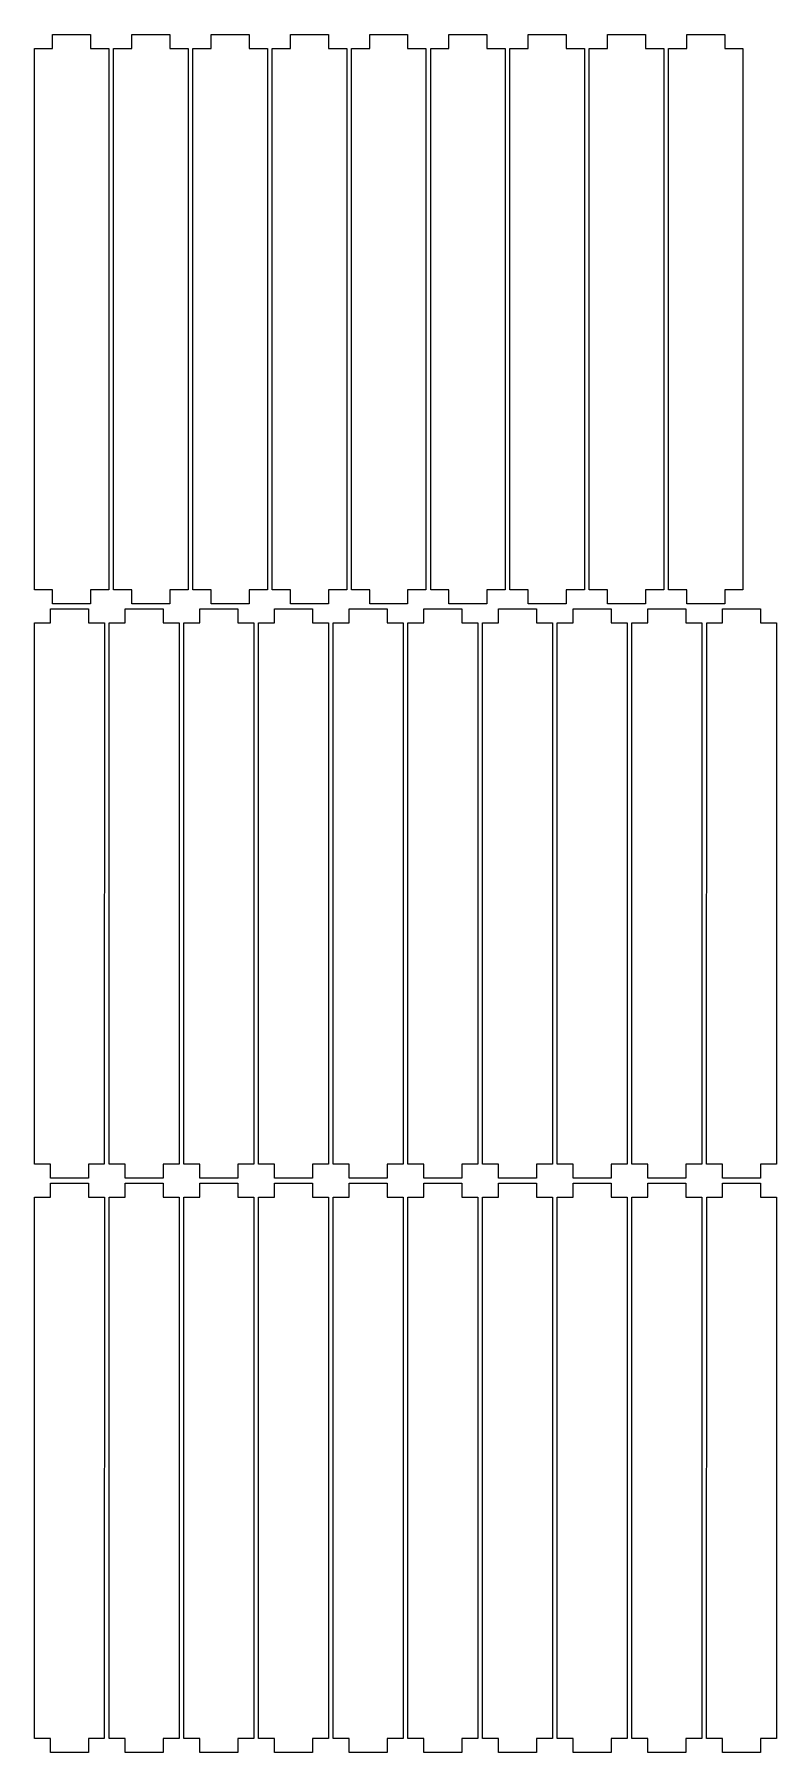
# Model space of a CAD drawing. Header units: millimetres. Extents: x -215 to 215, y -181 to 181.
# Drawn here: x 58.3 to 214.6, y -181.2 to 180.8 of the extents above; entities that cross this region are included whole.
import ezdxf

# ---------------------------------------------------------------- set-up
doc = ezdxf.new("R2010")
doc.units = ezdxf.units.MM
doc.header["$MEASUREMENT"] = 0
doc.layers.add('Camada 1', color=7, linetype='Continuous')

msp = doc.modelspace()

# ---------------------------------------------------------------- linework, layer by layer
at = {"layer": 'Camada 1', "color": 250, "lineweight": 20}
for points in [[(73.9837, 63.7963), (73.9837, 63.7963), (73.984, 177.7963), (73.984, 177.7963), (73.984, 177.7963), (73.984, 177.7963), (70.139, 177.7963), (70.139, 177.7963), (70.139, 177.7963), (70.139, 177.7963), (70.139, 180.7963), (70.139, 180.7963), (70.139, 180.7963), (70.139, 180.7963), (62.139, 180.7964), (62.139, 180.7964), (62.139, 180.7964), (62.139, 180.7964), (62.1389, 177.7963), (62.1389, 177.7963), (62.1389, 177.7963), (62.1389, 177.7963), (58.294, 177.7964), (58.294, 177.7964), (58.294, 177.7964), (58.294, 177.7964), (58.2937, 63.7963), (58.2937, 63.7963), (58.2937, 63.7963), (58.2937, 63.7963), (62.1387, 63.7964), (62.1387, 63.7964), (62.1387, 63.7964), (62.1387, 63.7964), (62.1387, 60.7964), (62.1387, 60.7964), (62.1387, 60.7964), (62.1387, 60.7964), (70.1387, 60.7963), (70.1387, 60.7963), (70.1387, 60.7963), (70.1387, 60.7963), (70.1388, 63.7964), (70.1388, 63.7964), (70.1388, 63.7964), (70.1388, 63.7964), (73.9837, 63.7963), (73.9837, 63.7963)], [(90.6737, 63.7963), (90.6737, 63.7963), (90.674, 177.7963), (90.674, 177.7963), (90.674, 177.7963), (90.674, 177.7963), (86.829, 177.7963), (86.829, 177.7963), (86.829, 177.7963), (86.829, 177.7963), (86.829, 180.7963), (86.829, 180.7963), (86.829, 180.7963), (86.829, 180.7963), (78.829, 180.7964), (78.829, 180.7964), (78.829, 180.7964), (78.829, 180.7964), (78.8289, 177.7963), (78.8289, 177.7963), (78.8289, 177.7963), (78.8289, 177.7963), (74.984, 177.7964), (74.984, 177.7964), (74.984, 177.7964), (74.984, 177.7964), (74.9837, 63.7963), (74.9837, 63.7963), (74.9837, 63.7963), (74.9837, 63.7963), (78.8287, 63.7964), (78.8287, 63.7964), (78.8287, 63.7964), (78.8287, 63.7964), (78.8287, 60.7964), (78.8287, 60.7964), (78.8287, 60.7964), (78.8287, 60.7964), (86.8287, 60.7963), (86.8287, 60.7963), (86.8287, 60.7963), (86.8287, 60.7963), (86.8288, 63.7964), (86.8288, 63.7964), (86.8288, 63.7964), (86.8288, 63.7964), (90.6737, 63.7963), (90.6737, 63.7963)], [(107.3637, 63.7963), (107.3637, 63.7963), (107.364, 177.7963), (107.364, 177.7963), (107.364, 177.7963), (107.364, 177.7963), (103.519, 177.7963), (103.519, 177.7963), (103.519, 177.7963), (103.519, 177.7963), (103.519, 180.7963), (103.519, 180.7963), (103.519, 180.7963), (103.519, 180.7963), (95.519, 180.7964), (95.519, 180.7964), (95.519, 180.7964), (95.519, 180.7964), (95.5189, 177.7963), (95.5189, 177.7963), (95.5189, 177.7963), (95.5189, 177.7963), (91.674, 177.7964), (91.674, 177.7964), (91.674, 177.7964), (91.674, 177.7964), (91.6737, 63.7963), (91.6737, 63.7963), (91.6737, 63.7963), (91.6737, 63.7963), (95.5187, 63.7964), (95.5187, 63.7964), (95.5187, 63.7964), (95.5187, 63.7964), (95.5187, 60.7964), (95.5187, 60.7964), (95.5187, 60.7964), (95.5187, 60.7964), (103.5187, 60.7963), (103.5187, 60.7963), (103.5187, 60.7963), (103.5187, 60.7963), (103.5188, 63.7964), (103.5188, 63.7964), (103.5188, 63.7964), (103.5188, 63.7964), (107.3637, 63.7963), (107.3637, 63.7963)], [(124.0537, 63.7963), (124.0537, 63.7963), (124.054, 177.7963), (124.054, 177.7963), (124.054, 177.7963), (124.054, 177.7963), (120.209, 177.7963), (120.209, 177.7963), (120.209, 177.7963), (120.209, 177.7963), (120.209, 180.7963), (120.209, 180.7963), (120.209, 180.7963), (120.209, 180.7963), (112.209, 180.7964), (112.209, 180.7964), (112.209, 180.7964), (112.209, 180.7964), (112.2089, 177.7963), (112.2089, 177.7963), (112.2089, 177.7963), (112.2089, 177.7963), (108.364, 177.7964), (108.364, 177.7964), (108.364, 177.7964), (108.364, 177.7964), (108.3637, 63.7963), (108.3637, 63.7963), (108.3637, 63.7963), (108.3637, 63.7963), (112.2087, 63.7964), (112.2087, 63.7964), (112.2087, 63.7964), (112.2087, 63.7964), (112.2087, 60.7964), (112.2087, 60.7964), (112.2087, 60.7964), (112.2087, 60.7964), (120.2087, 60.7963), (120.2087, 60.7963), (120.2087, 60.7963), (120.2087, 60.7963), (120.2088, 63.7964), (120.2088, 63.7964), (120.2088, 63.7964), (120.2088, 63.7964), (124.0537, 63.7963), (124.0537, 63.7963)], [(140.7437, 63.7963), (140.7437, 63.7963), (140.744, 177.7963), (140.744, 177.7963), (140.744, 177.7963), (140.744, 177.7963), (136.899, 177.7963), (136.899, 177.7963), (136.899, 177.7963), (136.899, 177.7963), (136.899, 180.7963), (136.899, 180.7963), (136.899, 180.7963), (136.899, 180.7963), (128.899, 180.7964), (128.899, 180.7964), (128.899, 180.7964), (128.899, 180.7964), (128.8989, 177.7963), (128.8989, 177.7963), (128.8989, 177.7963), (128.8989, 177.7963), (125.054, 177.7964), (125.054, 177.7964), (125.054, 177.7964), (125.054, 177.7964), (125.0537, 63.7963), (125.0537, 63.7963), (125.0537, 63.7963), (125.0537, 63.7963), (128.8987, 63.7964), (128.8987, 63.7964), (128.8987, 63.7964), (128.8987, 63.7964), (128.8987, 60.7964), (128.8987, 60.7964), (128.8987, 60.7964), (128.8987, 60.7964), (136.8987, 60.7963), (136.8987, 60.7963), (136.8987, 60.7963), (136.8987, 60.7963), (136.8988, 63.7964), (136.8988, 63.7964), (136.8988, 63.7964), (136.8988, 63.7964), (140.7437, 63.7963), (140.7437, 63.7963)], [(157.4337, 63.7963), (157.4337, 63.7963), (157.434, 177.7963), (157.434, 177.7963), (157.434, 177.7963), (157.434, 177.7963), (153.589, 177.7963), (153.589, 177.7963), (153.589, 177.7963), (153.589, 177.7963), (153.589, 180.7963), (153.589, 180.7963), (153.589, 180.7963), (153.589, 180.7963), (145.589, 180.7964), (145.589, 180.7964), (145.589, 180.7964), (145.589, 180.7964), (145.5889, 177.7963), (145.5889, 177.7963), (145.5889, 177.7963), (145.5889, 177.7963), (141.744, 177.7964), (141.744, 177.7964), (141.744, 177.7964), (141.744, 177.7964), (141.7437, 63.7963), (141.7437, 63.7963), (141.7437, 63.7963), (141.7437, 63.7963), (145.5887, 63.7964), (145.5887, 63.7964), (145.5887, 63.7964), (145.5887, 63.7964), (145.5887, 60.7964), (145.5887, 60.7964), (145.5887, 60.7964), (145.5887, 60.7964), (153.5887, 60.7963), (153.5887, 60.7963), (153.5887, 60.7963), (153.5887, 60.7963), (153.5888, 63.7964), (153.5888, 63.7964), (153.5888, 63.7964), (153.5888, 63.7964), (157.4337, 63.7963), (157.4337, 63.7963)], [(174.1237, 63.7963), (174.1237, 63.7963), (174.124, 177.7963), (174.124, 177.7963), (174.124, 177.7963), (174.124, 177.7963), (170.279, 177.7963), (170.279, 177.7963), (170.279, 177.7963), (170.279, 177.7963), (170.279, 180.7963), (170.279, 180.7963), (170.279, 180.7963), (170.279, 180.7963), (162.279, 180.7964), (162.279, 180.7964), (162.279, 180.7964), (162.279, 180.7964), (162.2789, 177.7963), (162.2789, 177.7963), (162.2789, 177.7963), (162.2789, 177.7963), (158.434, 177.7964), (158.434, 177.7964), (158.434, 177.7964), (158.434, 177.7964), (158.4337, 63.7963), (158.4337, 63.7963), (158.4337, 63.7963), (158.4337, 63.7963), (162.2787, 63.7964), (162.2787, 63.7964), (162.2787, 63.7964), (162.2787, 63.7964), (162.2787, 60.7964), (162.2787, 60.7964), (162.2787, 60.7964), (162.2787, 60.7964), (170.2787, 60.7963), (170.2787, 60.7963), (170.2787, 60.7963), (170.2787, 60.7963), (170.2788, 63.7964), (170.2788, 63.7964), (170.2788, 63.7964), (170.2788, 63.7964), (174.1237, 63.7963), (174.1237, 63.7963)], [(190.8137, 63.7963), (190.8137, 63.7963), (190.814, 177.7963), (190.814, 177.7963), (190.814, 177.7963), (190.814, 177.7963), (186.969, 177.7963), (186.969, 177.7963), (186.969, 177.7963), (186.969, 177.7963), (186.969, 180.7963), (186.969, 180.7963), (186.969, 180.7963), (186.969, 180.7963), (178.969, 180.7964), (178.969, 180.7964), (178.969, 180.7964), (178.969, 180.7964), (178.9689, 177.7963), (178.9689, 177.7963), (178.9689, 177.7963), (178.9689, 177.7963), (175.124, 177.7964), (175.124, 177.7964), (175.124, 177.7964), (175.124, 177.7964), (175.1237, 63.7963), (175.1237, 63.7963), (175.1237, 63.7963), (175.1237, 63.7963), (178.9687, 63.7964), (178.9687, 63.7964), (178.9687, 63.7964), (178.9687, 63.7964), (178.9687, 60.7964), (178.9687, 60.7964), (178.9687, 60.7964), (178.9687, 60.7964), (186.9687, 60.7963), (186.9687, 60.7963), (186.9687, 60.7963), (186.9687, 60.7963), (186.9688, 63.7964), (186.9688, 63.7964), (186.9688, 63.7964), (186.9688, 63.7964), (190.8137, 63.7963), (190.8137, 63.7963)], [(207.5037, 63.7963), (207.5037, 63.7963), (207.504, 177.7963), (207.504, 177.7963), (207.504, 177.7963), (207.504, 177.7963), (203.659, 177.7963), (203.659, 177.7963), (203.659, 177.7963), (203.659, 177.7963), (203.659, 180.7963), (203.659, 180.7963), (203.659, 180.7963), (203.659, 180.7963), (195.659, 180.7964), (195.659, 180.7964), (195.659, 180.7964), (195.659, 180.7964), (195.6589, 177.7963), (195.6589, 177.7963), (195.6589, 177.7963), (195.6589, 177.7963), (191.814, 177.7964), (191.814, 177.7964), (191.814, 177.7964), (191.814, 177.7964), (191.8137, 63.7963), (191.8137, 63.7963), (191.8137, 63.7963), (191.8137, 63.7963), (195.6587, 63.7964), (195.6587, 63.7964), (195.6587, 63.7964), (195.6587, 63.7964), (195.6587, 60.7964), (195.6587, 60.7964), (195.6587, 60.7964), (195.6587, 60.7964), (203.6587, 60.7963), (203.6587, 60.7963), (203.6587, 60.7963), (203.6587, 60.7963), (203.6588, 63.7964), (203.6588, 63.7964), (203.6588, 63.7964), (203.6588, 63.7964), (207.5037, 63.7963), (207.5037, 63.7963)], [(61.6586, 56.7963), (61.6586, 56.7963), (58.2937, 56.7963), (58.2937, 56.7963), (58.2937, 56.7963), (58.2937, 56.7963), (58.2928, -57.2036), (58.2928, -57.2036), (58.2928, -57.2036), (58.2928, -57.2036), (61.6578, -57.2036), (61.6578, -57.2036), (61.6578, -57.2036), (61.6578, -57.2036), (61.6578, -60.2036), (61.6578, -60.2036), (61.6578, -60.2036), (61.6578, -60.2036), (69.6578, -60.2037), (69.6578, -60.2037), (69.6578, -60.2037), (69.6578, -60.2037), (69.6579, -57.2037), (69.6579, -57.2037), (69.6579, -57.2037), (69.6579, -57.2037), (73.0228, -57.2037), (73.0228, -57.2037), (73.0228, -57.2037), (73.0228, -57.2037), (73.0236, 56.7962), (73.0236, 56.7962), (73.0236, 56.7962), (73.0236, 56.7962), (69.6587, 56.7963), (69.6587, 56.7963), (69.6587, 56.7963), (69.6587, 56.7963), (69.6587, 59.7963), (69.6587, 59.7963), (69.6587, 59.7963), (69.6587, 59.7963), (61.6587, 59.7964), (61.6587, 59.7964), (61.6587, 59.7964), (61.6587, 59.7964), (61.6586, 56.7963), (61.6586, 56.7963)], [(77.3885, 56.7963), (77.3885, 56.7963), (74.0236, 56.7963), (74.0236, 56.7963), (74.0236, 56.7963), (74.0236, 56.7963), (74.0227, -57.2036), (74.0227, -57.2036), (74.0227, -57.2036), (74.0227, -57.2036), (77.3877, -57.2036), (77.3877, -57.2036), (77.3877, -57.2036), (77.3877, -57.2036), (77.3877, -60.2036), (77.3877, -60.2036), (77.3877, -60.2036), (77.3877, -60.2036), (85.3877, -60.2037), (85.3877, -60.2037), (85.3877, -60.2037), (85.3877, -60.2037), (85.3878, -57.2037), (85.3878, -57.2037), (85.3878, -57.2037), (85.3878, -57.2037), (88.7527, -57.2037), (88.7527, -57.2037), (88.7527, -57.2037), (88.7527, -57.2037), (88.7535, 56.7962), (88.7535, 56.7962), (88.7535, 56.7962), (88.7535, 56.7962), (85.3886, 56.7963), (85.3886, 56.7963), (85.3886, 56.7963), (85.3886, 56.7963), (85.3886, 59.7963), (85.3886, 59.7963), (85.3886, 59.7963), (85.3886, 59.7963), (77.3886, 59.7964), (77.3886, 59.7964), (77.3886, 59.7964), (77.3886, 59.7964), (77.3885, 56.7963), (77.3885, 56.7963)], [(93.1184, 56.7963), (93.1184, 56.7963), (89.7535, 56.7963), (89.7535, 56.7963), (89.7535, 56.7963), (89.7535, 56.7963), (89.7526, -57.2036), (89.7526, -57.2036), (89.7526, -57.2036), (89.7526, -57.2036), (93.1176, -57.2036), (93.1176, -57.2036), (93.1176, -57.2036), (93.1176, -57.2036), (93.1176, -60.2036), (93.1176, -60.2036), (93.1176, -60.2036), (93.1176, -60.2036), (101.1176, -60.2037), (101.1176, -60.2037), (101.1176, -60.2037), (101.1176, -60.2037), (101.1177, -57.2037), (101.1177, -57.2037), (101.1177, -57.2037), (101.1177, -57.2037), (104.4826, -57.2037), (104.4826, -57.2037), (104.4826, -57.2037), (104.4826, -57.2037), (104.4834, 56.7962), (104.4834, 56.7962), (104.4834, 56.7962), (104.4834, 56.7962), (101.1185, 56.7963), (101.1185, 56.7963), (101.1185, 56.7963), (101.1185, 56.7963), (101.1185, 59.7963), (101.1185, 59.7963), (101.1185, 59.7963), (101.1185, 59.7963), (93.1185, 59.7964), (93.1185, 59.7964), (93.1185, 59.7964), (93.1185, 59.7964), (93.1184, 56.7963), (93.1184, 56.7963)], [(108.8483, 56.7963), (108.8483, 56.7963), (105.4834, 56.7963), (105.4834, 56.7963), (105.4834, 56.7963), (105.4834, 56.7963), (105.4825, -57.2036), (105.4825, -57.2036), (105.4825, -57.2036), (105.4825, -57.2036), (108.8475, -57.2036), (108.8475, -57.2036), (108.8475, -57.2036), (108.8475, -57.2036), (108.8475, -60.2036), (108.8475, -60.2036), (108.8475, -60.2036), (108.8475, -60.2036), (116.8475, -60.2037), (116.8475, -60.2037), (116.8475, -60.2037), (116.8475, -60.2037), (116.8476, -57.2037), (116.8476, -57.2037), (116.8476, -57.2037), (116.8476, -57.2037), (120.2125, -57.2037), (120.2125, -57.2037), (120.2125, -57.2037), (120.2125, -57.2037), (120.2133, 56.7962), (120.2133, 56.7962), (120.2133, 56.7962), (120.2133, 56.7962), (116.8484, 56.7963), (116.8484, 56.7963), (116.8484, 56.7963), (116.8484, 56.7963), (116.8484, 59.7963), (116.8484, 59.7963), (116.8484, 59.7963), (116.8484, 59.7963), (108.8484, 59.7964), (108.8484, 59.7964), (108.8484, 59.7964), (108.8484, 59.7964), (108.8483, 56.7963), (108.8483, 56.7963)], [(124.5782, 56.7963), (124.5782, 56.7963), (121.2133, 56.7963), (121.2133, 56.7963), (121.2133, 56.7963), (121.2133, 56.7963), (121.2124, -57.2036), (121.2124, -57.2036), (121.2124, -57.2036), (121.2124, -57.2036), (124.5774, -57.2036), (124.5774, -57.2036), (124.5774, -57.2036), (124.5774, -57.2036), (124.5774, -60.2036), (124.5774, -60.2036), (124.5774, -60.2036), (124.5774, -60.2036), (132.5774, -60.2037), (132.5774, -60.2037), (132.5774, -60.2037), (132.5774, -60.2037), (132.5775, -57.2037), (132.5775, -57.2037), (132.5775, -57.2037), (132.5775, -57.2037), (135.9424, -57.2037), (135.9424, -57.2037), (135.9424, -57.2037), (135.9424, -57.2037), (135.9432, 56.7962), (135.9432, 56.7962), (135.9432, 56.7962), (135.9432, 56.7962), (132.5783, 56.7963), (132.5783, 56.7963), (132.5783, 56.7963), (132.5783, 56.7963), (132.5783, 59.7963), (132.5783, 59.7963), (132.5783, 59.7963), (132.5783, 59.7963), (124.5783, 59.7964), (124.5783, 59.7964), (124.5783, 59.7964), (124.5783, 59.7964), (124.5782, 56.7963), (124.5782, 56.7963)], [(140.3081, 56.7963), (140.3081, 56.7963), (136.9432, 56.7963), (136.9432, 56.7963), (136.9432, 56.7963), (136.9432, 56.7963), (136.9423, -57.2036), (136.9423, -57.2036), (136.9423, -57.2036), (136.9423, -57.2036), (140.3073, -57.2036), (140.3073, -57.2036), (140.3073, -57.2036), (140.3073, -57.2036), (140.3073, -60.2036), (140.3073, -60.2036), (140.3073, -60.2036), (140.3073, -60.2036), (148.3073, -60.2037), (148.3073, -60.2037), (148.3073, -60.2037), (148.3073, -60.2037), (148.3074, -57.2037), (148.3074, -57.2037), (148.3074, -57.2037), (148.3074, -57.2037), (151.6723, -57.2037), (151.6723, -57.2037), (151.6723, -57.2037), (151.6723, -57.2037), (151.6731, 56.7962), (151.6731, 56.7962), (151.6731, 56.7962), (151.6731, 56.7962), (148.3082, 56.7963), (148.3082, 56.7963), (148.3082, 56.7963), (148.3082, 56.7963), (148.3082, 59.7963), (148.3082, 59.7963), (148.3082, 59.7963), (148.3082, 59.7963), (140.3082, 59.7964), (140.3082, 59.7964), (140.3082, 59.7964), (140.3082, 59.7964), (140.3081, 56.7963), (140.3081, 56.7963)], [(156.038, 56.7963), (156.038, 56.7963), (152.6731, 56.7963), (152.6731, 56.7963), (152.6731, 56.7963), (152.6731, 56.7963), (152.6722, -57.2036), (152.6722, -57.2036), (152.6722, -57.2036), (152.6722, -57.2036), (156.0372, -57.2036), (156.0372, -57.2036), (156.0372, -57.2036), (156.0372, -57.2036), (156.0372, -60.2036), (156.0372, -60.2036), (156.0372, -60.2036), (156.0372, -60.2036), (164.0372, -60.2037), (164.0372, -60.2037), (164.0372, -60.2037), (164.0372, -60.2037), (164.0373, -57.2037), (164.0373, -57.2037), (164.0373, -57.2037), (164.0373, -57.2037), (167.4022, -57.2037), (167.4022, -57.2037), (167.4022, -57.2037), (167.4022, -57.2037), (167.403, 56.7962), (167.403, 56.7962), (167.403, 56.7962), (167.403, 56.7962), (164.0381, 56.7963), (164.0381, 56.7963), (164.0381, 56.7963), (164.0381, 56.7963), (164.0381, 59.7963), (164.0381, 59.7963), (164.0381, 59.7963), (164.0381, 59.7963), (156.0381, 59.7964), (156.0381, 59.7964), (156.0381, 59.7964), (156.0381, 59.7964), (156.038, 56.7963), (156.038, 56.7963)], [(171.7679, 56.7963), (171.7679, 56.7963), (168.403, 56.7963), (168.403, 56.7963), (168.403, 56.7963), (168.403, 56.7963), (168.4021, -57.2036), (168.4021, -57.2036), (168.4021, -57.2036), (168.4021, -57.2036), (171.7671, -57.2036), (171.7671, -57.2036), (171.7671, -57.2036), (171.7671, -57.2036), (171.7671, -60.2036), (171.7671, -60.2036), (171.7671, -60.2036), (171.7671, -60.2036), (179.7671, -60.2037), (179.7671, -60.2037), (179.7671, -60.2037), (179.7671, -60.2037), (179.7672, -57.2037), (179.7672, -57.2037), (179.7672, -57.2037), (179.7672, -57.2037), (183.1321, -57.2037), (183.1321, -57.2037), (183.1321, -57.2037), (183.1321, -57.2037), (183.1329, 56.7962), (183.1329, 56.7962), (183.1329, 56.7962), (183.1329, 56.7962), (179.768, 56.7963), (179.768, 56.7963), (179.768, 56.7963), (179.768, 56.7963), (179.768, 59.7963), (179.768, 59.7963), (179.768, 59.7963), (179.768, 59.7963), (171.768, 59.7964), (171.768, 59.7964), (171.768, 59.7964), (171.768, 59.7964), (171.7679, 56.7963), (171.7679, 56.7963)], [(187.4978, 56.7963), (187.4978, 56.7963), (184.1329, 56.7963), (184.1329, 56.7963), (184.1329, 56.7963), (184.1329, 56.7963), (184.132, -57.2036), (184.132, -57.2036), (184.132, -57.2036), (184.132, -57.2036), (187.497, -57.2036), (187.497, -57.2036), (187.497, -57.2036), (187.497, -57.2036), (187.497, -60.2036), (187.497, -60.2036), (187.497, -60.2036), (187.497, -60.2036), (195.497, -60.2037), (195.497, -60.2037), (195.497, -60.2037), (195.497, -60.2037), (195.4971, -57.2037), (195.4971, -57.2037), (195.4971, -57.2037), (195.4971, -57.2037), (198.862, -57.2037), (198.862, -57.2037), (198.862, -57.2037), (198.862, -57.2037), (198.8628, 56.7962), (198.8628, 56.7962), (198.8628, 56.7962), (198.8628, 56.7962), (195.4979, 56.7963), (195.4979, 56.7963), (195.4979, 56.7963), (195.4979, 56.7963), (195.4979, 59.7963), (195.4979, 59.7963), (195.4979, 59.7963), (195.4979, 59.7963), (187.4979, 59.7964), (187.4979, 59.7964), (187.4979, 59.7964), (187.4979, 59.7964), (187.4978, 56.7963), (187.4978, 56.7963)], [(203.2277, 56.7963), (203.2277, 56.7963), (199.8628, 56.7963), (199.8628, 56.7963), (199.8628, 56.7963), (199.8628, 56.7963), (199.8619, -57.2036), (199.8619, -57.2036), (199.8619, -57.2036), (199.8619, -57.2036), (203.2269, -57.2036), (203.2269, -57.2036), (203.2269, -57.2036), (203.2269, -57.2036), (203.2269, -60.2036), (203.2269, -60.2036), (203.2269, -60.2036), (203.2269, -60.2036), (211.2269, -60.2037), (211.2269, -60.2037), (211.2269, -60.2037), (211.2269, -60.2037), (211.227, -57.2037), (211.227, -57.2037), (211.227, -57.2037), (211.227, -57.2037), (214.5919, -57.2037), (214.5919, -57.2037), (214.5919, -57.2037), (214.5919, -57.2037), (214.5927, 56.7962), (214.5927, 56.7962), (214.5927, 56.7962), (214.5927, 56.7962), (211.2278, 56.7963), (211.2278, 56.7963), (211.2278, 56.7963), (211.2278, 56.7963), (211.2278, 59.7963), (211.2278, 59.7963), (211.2278, 59.7963), (211.2278, 59.7963), (203.2278, 59.7964), (203.2278, 59.7964), (203.2278, 59.7964), (203.2278, 59.7964), (203.2277, 56.7963), (203.2277, 56.7963)], [(61.6586, -64.2037), (61.6586, -64.2037), (58.2937, -64.2037), (58.2937, -64.2037), (58.2937, -64.2037), (58.2937, -64.2037), (58.2928, -178.2036), (58.2928, -178.2036), (58.2928, -178.2036), (58.2928, -178.2036), (61.6578, -178.2036), (61.6578, -178.2036), (61.6578, -178.2036), (61.6578, -178.2036), (61.6578, -181.2036), (61.6578, -181.2036), (61.6578, -181.2036), (61.6578, -181.2036), (69.6578, -181.2037), (69.6578, -181.2037), (69.6578, -181.2037), (69.6578, -181.2037), (69.6579, -178.2037), (69.6579, -178.2037), (69.6579, -178.2037), (69.6579, -178.2037), (73.0228, -178.2037), (73.0228, -178.2037), (73.0228, -178.2037), (73.0228, -178.2037), (73.0236, -64.2038), (73.0236, -64.2038), (73.0236, -64.2038), (73.0236, -64.2038), (69.6587, -64.2037), (69.6587, -64.2037), (69.6587, -64.2037), (69.6587, -64.2037), (69.6587, -61.2037), (69.6587, -61.2037), (69.6587, -61.2037), (69.6587, -61.2037), (61.6587, -61.2036), (61.6587, -61.2036), (61.6587, -61.2036), (61.6587, -61.2036), (61.6586, -64.2037), (61.6586, -64.2037)], [(77.3885, -64.2037), (77.3885, -64.2037), (74.0236, -64.2037), (74.0236, -64.2037), (74.0236, -64.2037), (74.0236, -64.2037), (74.0227, -178.2036), (74.0227, -178.2036), (74.0227, -178.2036), (74.0227, -178.2036), (77.3877, -178.2036), (77.3877, -178.2036), (77.3877, -178.2036), (77.3877, -178.2036), (77.3877, -181.2036), (77.3877, -181.2036), (77.3877, -181.2036), (77.3877, -181.2036), (85.3877, -181.2037), (85.3877, -181.2037), (85.3877, -181.2037), (85.3877, -181.2037), (85.3878, -178.2037), (85.3878, -178.2037), (85.3878, -178.2037), (85.3878, -178.2037), (88.7527, -178.2037), (88.7527, -178.2037), (88.7527, -178.2037), (88.7527, -178.2037), (88.7535, -64.2038), (88.7535, -64.2038), (88.7535, -64.2038), (88.7535, -64.2038), (85.3886, -64.2037), (85.3886, -64.2037), (85.3886, -64.2037), (85.3886, -64.2037), (85.3886, -61.2037), (85.3886, -61.2037), (85.3886, -61.2037), (85.3886, -61.2037), (77.3886, -61.2036), (77.3886, -61.2036), (77.3886, -61.2036), (77.3886, -61.2036), (77.3885, -64.2037), (77.3885, -64.2037)], [(93.1184, -64.2037), (93.1184, -64.2037), (89.7535, -64.2037), (89.7535, -64.2037), (89.7535, -64.2037), (89.7535, -64.2037), (89.7526, -178.2036), (89.7526, -178.2036), (89.7526, -178.2036), (89.7526, -178.2036), (93.1176, -178.2036), (93.1176, -178.2036), (93.1176, -178.2036), (93.1176, -178.2036), (93.1176, -181.2036), (93.1176, -181.2036), (93.1176, -181.2036), (93.1176, -181.2036), (101.1176, -181.2037), (101.1176, -181.2037), (101.1176, -181.2037), (101.1176, -181.2037), (101.1177, -178.2037), (101.1177, -178.2037), (101.1177, -178.2037), (101.1177, -178.2037), (104.4826, -178.2037), (104.4826, -178.2037), (104.4826, -178.2037), (104.4826, -178.2037), (104.4834, -64.2038), (104.4834, -64.2038), (104.4834, -64.2038), (104.4834, -64.2038), (101.1185, -64.2037), (101.1185, -64.2037), (101.1185, -64.2037), (101.1185, -64.2037), (101.1185, -61.2037), (101.1185, -61.2037), (101.1185, -61.2037), (101.1185, -61.2037), (93.1185, -61.2036), (93.1185, -61.2036), (93.1185, -61.2036), (93.1185, -61.2036), (93.1184, -64.2037), (93.1184, -64.2037)], [(108.8483, -64.2037), (108.8483, -64.2037), (105.4834, -64.2037), (105.4834, -64.2037), (105.4834, -64.2037), (105.4834, -64.2037), (105.4825, -178.2036), (105.4825, -178.2036), (105.4825, -178.2036), (105.4825, -178.2036), (108.8475, -178.2036), (108.8475, -178.2036), (108.8475, -178.2036), (108.8475, -178.2036), (108.8475, -181.2036), (108.8475, -181.2036), (108.8475, -181.2036), (108.8475, -181.2036), (116.8475, -181.2037), (116.8475, -181.2037), (116.8475, -181.2037), (116.8475, -181.2037), (116.8476, -178.2037), (116.8476, -178.2037), (116.8476, -178.2037), (116.8476, -178.2037), (120.2125, -178.2037), (120.2125, -178.2037), (120.2125, -178.2037), (120.2125, -178.2037), (120.2133, -64.2038), (120.2133, -64.2038), (120.2133, -64.2038), (120.2133, -64.2038), (116.8484, -64.2037), (116.8484, -64.2037), (116.8484, -64.2037), (116.8484, -64.2037), (116.8484, -61.2037), (116.8484, -61.2037), (116.8484, -61.2037), (116.8484, -61.2037), (108.8484, -61.2036), (108.8484, -61.2036), (108.8484, -61.2036), (108.8484, -61.2036), (108.8483, -64.2037), (108.8483, -64.2037)], [(124.5782, -64.2037), (124.5782, -64.2037), (121.2133, -64.2037), (121.2133, -64.2037), (121.2133, -64.2037), (121.2133, -64.2037), (121.2124, -178.2036), (121.2124, -178.2036), (121.2124, -178.2036), (121.2124, -178.2036), (124.5774, -178.2036), (124.5774, -178.2036), (124.5774, -178.2036), (124.5774, -178.2036), (124.5774, -181.2036), (124.5774, -181.2036), (124.5774, -181.2036), (124.5774, -181.2036), (132.5774, -181.2037), (132.5774, -181.2037), (132.5774, -181.2037), (132.5774, -181.2037), (132.5775, -178.2037), (132.5775, -178.2037), (132.5775, -178.2037), (132.5775, -178.2037), (135.9424, -178.2037), (135.9424, -178.2037), (135.9424, -178.2037), (135.9424, -178.2037), (135.9432, -64.2038), (135.9432, -64.2038), (135.9432, -64.2038), (135.9432, -64.2038), (132.5783, -64.2037), (132.5783, -64.2037), (132.5783, -64.2037), (132.5783, -64.2037), (132.5783, -61.2037), (132.5783, -61.2037), (132.5783, -61.2037), (132.5783, -61.2037), (124.5783, -61.2036), (124.5783, -61.2036), (124.5783, -61.2036), (124.5783, -61.2036), (124.5782, -64.2037), (124.5782, -64.2037)], [(140.3081, -64.2037), (140.3081, -64.2037), (136.9432, -64.2037), (136.9432, -64.2037), (136.9432, -64.2037), (136.9432, -64.2037), (136.9423, -178.2036), (136.9423, -178.2036), (136.9423, -178.2036), (136.9423, -178.2036), (140.3073, -178.2036), (140.3073, -178.2036), (140.3073, -178.2036), (140.3073, -178.2036), (140.3073, -181.2036), (140.3073, -181.2036), (140.3073, -181.2036), (140.3073, -181.2036), (148.3073, -181.2037), (148.3073, -181.2037), (148.3073, -181.2037), (148.3073, -181.2037), (148.3074, -178.2037), (148.3074, -178.2037), (148.3074, -178.2037), (148.3074, -178.2037), (151.6723, -178.2037), (151.6723, -178.2037), (151.6723, -178.2037), (151.6723, -178.2037), (151.6731, -64.2038), (151.6731, -64.2038), (151.6731, -64.2038), (151.6731, -64.2038), (148.3082, -64.2037), (148.3082, -64.2037), (148.3082, -64.2037), (148.3082, -64.2037), (148.3082, -61.2037), (148.3082, -61.2037), (148.3082, -61.2037), (148.3082, -61.2037), (140.3082, -61.2036), (140.3082, -61.2036), (140.3082, -61.2036), (140.3082, -61.2036), (140.3081, -64.2037), (140.3081, -64.2037)], [(156.038, -64.2037), (156.038, -64.2037), (152.6731, -64.2037), (152.6731, -64.2037), (152.6731, -64.2037), (152.6731, -64.2037), (152.6722, -178.2036), (152.6722, -178.2036), (152.6722, -178.2036), (152.6722, -178.2036), (156.0372, -178.2036), (156.0372, -178.2036), (156.0372, -178.2036), (156.0372, -178.2036), (156.0372, -181.2036), (156.0372, -181.2036), (156.0372, -181.2036), (156.0372, -181.2036), (164.0372, -181.2037), (164.0372, -181.2037), (164.0372, -181.2037), (164.0372, -181.2037), (164.0373, -178.2037), (164.0373, -178.2037), (164.0373, -178.2037), (164.0373, -178.2037), (167.4022, -178.2037), (167.4022, -178.2037), (167.4022, -178.2037), (167.4022, -178.2037), (167.403, -64.2038), (167.403, -64.2038), (167.403, -64.2038), (167.403, -64.2038), (164.0381, -64.2037), (164.0381, -64.2037), (164.0381, -64.2037), (164.0381, -64.2037), (164.0381, -61.2037), (164.0381, -61.2037), (164.0381, -61.2037), (164.0381, -61.2037), (156.0381, -61.2036), (156.0381, -61.2036), (156.0381, -61.2036), (156.0381, -61.2036), (156.038, -64.2037), (156.038, -64.2037)], [(171.7679, -64.2037), (171.7679, -64.2037), (168.403, -64.2037), (168.403, -64.2037), (168.403, -64.2037), (168.403, -64.2037), (168.4021, -178.2036), (168.4021, -178.2036), (168.4021, -178.2036), (168.4021, -178.2036), (171.7671, -178.2036), (171.7671, -178.2036), (171.7671, -178.2036), (171.7671, -178.2036), (171.7671, -181.2036), (171.7671, -181.2036), (171.7671, -181.2036), (171.7671, -181.2036), (179.7671, -181.2037), (179.7671, -181.2037), (179.7671, -181.2037), (179.7671, -181.2037), (179.7672, -178.2037), (179.7672, -178.2037), (179.7672, -178.2037), (179.7672, -178.2037), (183.1321, -178.2037), (183.1321, -178.2037), (183.1321, -178.2037), (183.1321, -178.2037), (183.1329, -64.2038), (183.1329, -64.2038), (183.1329, -64.2038), (183.1329, -64.2038), (179.768, -64.2037), (179.768, -64.2037), (179.768, -64.2037), (179.768, -64.2037), (179.768, -61.2037), (179.768, -61.2037), (179.768, -61.2037), (179.768, -61.2037), (171.768, -61.2036), (171.768, -61.2036), (171.768, -61.2036), (171.768, -61.2036), (171.7679, -64.2037), (171.7679, -64.2037)], [(187.4978, -64.2037), (187.4978, -64.2037), (184.1329, -64.2037), (184.1329, -64.2037), (184.1329, -64.2037), (184.1329, -64.2037), (184.132, -178.2036), (184.132, -178.2036), (184.132, -178.2036), (184.132, -178.2036), (187.497, -178.2036), (187.497, -178.2036), (187.497, -178.2036), (187.497, -178.2036), (187.497, -181.2036), (187.497, -181.2036), (187.497, -181.2036), (187.497, -181.2036), (195.497, -181.2037), (195.497, -181.2037), (195.497, -181.2037), (195.497, -181.2037), (195.4971, -178.2037), (195.4971, -178.2037), (195.4971, -178.2037), (195.4971, -178.2037), (198.862, -178.2037), (198.862, -178.2037), (198.862, -178.2037), (198.862, -178.2037), (198.8628, -64.2038), (198.8628, -64.2038), (198.8628, -64.2038), (198.8628, -64.2038), (195.4979, -64.2037), (195.4979, -64.2037), (195.4979, -64.2037), (195.4979, -64.2037), (195.4979, -61.2037), (195.4979, -61.2037), (195.4979, -61.2037), (195.4979, -61.2037), (187.4979, -61.2036), (187.4979, -61.2036), (187.4979, -61.2036), (187.4979, -61.2036), (187.4978, -64.2037), (187.4978, -64.2037)], [(203.2277, -64.2037), (203.2277, -64.2037), (199.8628, -64.2037), (199.8628, -64.2037), (199.8628, -64.2037), (199.8628, -64.2037), (199.8619, -178.2036), (199.8619, -178.2036), (199.8619, -178.2036), (199.8619, -178.2036), (203.2269, -178.2036), (203.2269, -178.2036), (203.2269, -178.2036), (203.2269, -178.2036), (203.2269, -181.2036), (203.2269, -181.2036), (203.2269, -181.2036), (203.2269, -181.2036), (211.2269, -181.2037), (211.2269, -181.2037), (211.2269, -181.2037), (211.2269, -181.2037), (211.227, -178.2037), (211.227, -178.2037), (211.227, -178.2037), (211.227, -178.2037), (214.5919, -178.2037), (214.5919, -178.2037), (214.5919, -178.2037), (214.5919, -178.2037), (214.5927, -64.2038), (214.5927, -64.2038), (214.5927, -64.2038), (214.5927, -64.2038), (211.2278, -64.2037), (211.2278, -64.2037), (211.2278, -64.2037), (211.2278, -64.2037), (211.2278, -61.2037), (211.2278, -61.2037), (211.2278, -61.2037), (211.2278, -61.2037), (203.2278, -61.2036), (203.2278, -61.2036), (203.2278, -61.2036), (203.2278, -61.2036), (203.2277, -64.2037), (203.2277, -64.2037)]]:
    msp.add_open_spline(points, degree=3, knots=[0, 0, 0, 0, 0.07692308, 0.07692308, 0.07692308, 0.07692308, 0.15384615, 0.15384615, 0.15384615, 0.15384615, 0.23076923, 0.23076923, 0.23076923, 0.23076923, 0.30769231, 0.30769231, 0.30769231, 0.30769231, 0.38461538, 0.38461538, 0.38461538, 0.38461538, 0.46153846, 0.46153846, 0.46153846, 0.46153846, 0.53846154, 0.53846154, 0.53846154, 0.53846154, 0.61538462, 0.61538462, 0.61538462, 0.61538462, 0.69230769, 0.69230769, 0.69230769, 0.69230769, 0.76923077, 0.76923077, 0.76923077, 0.76923077, 0.84615385, 0.84615385, 0.84615385, 0.84615385, 1, 1, 1, 1], dxfattribs=at)

doc.saveas('drawing.dxf')
